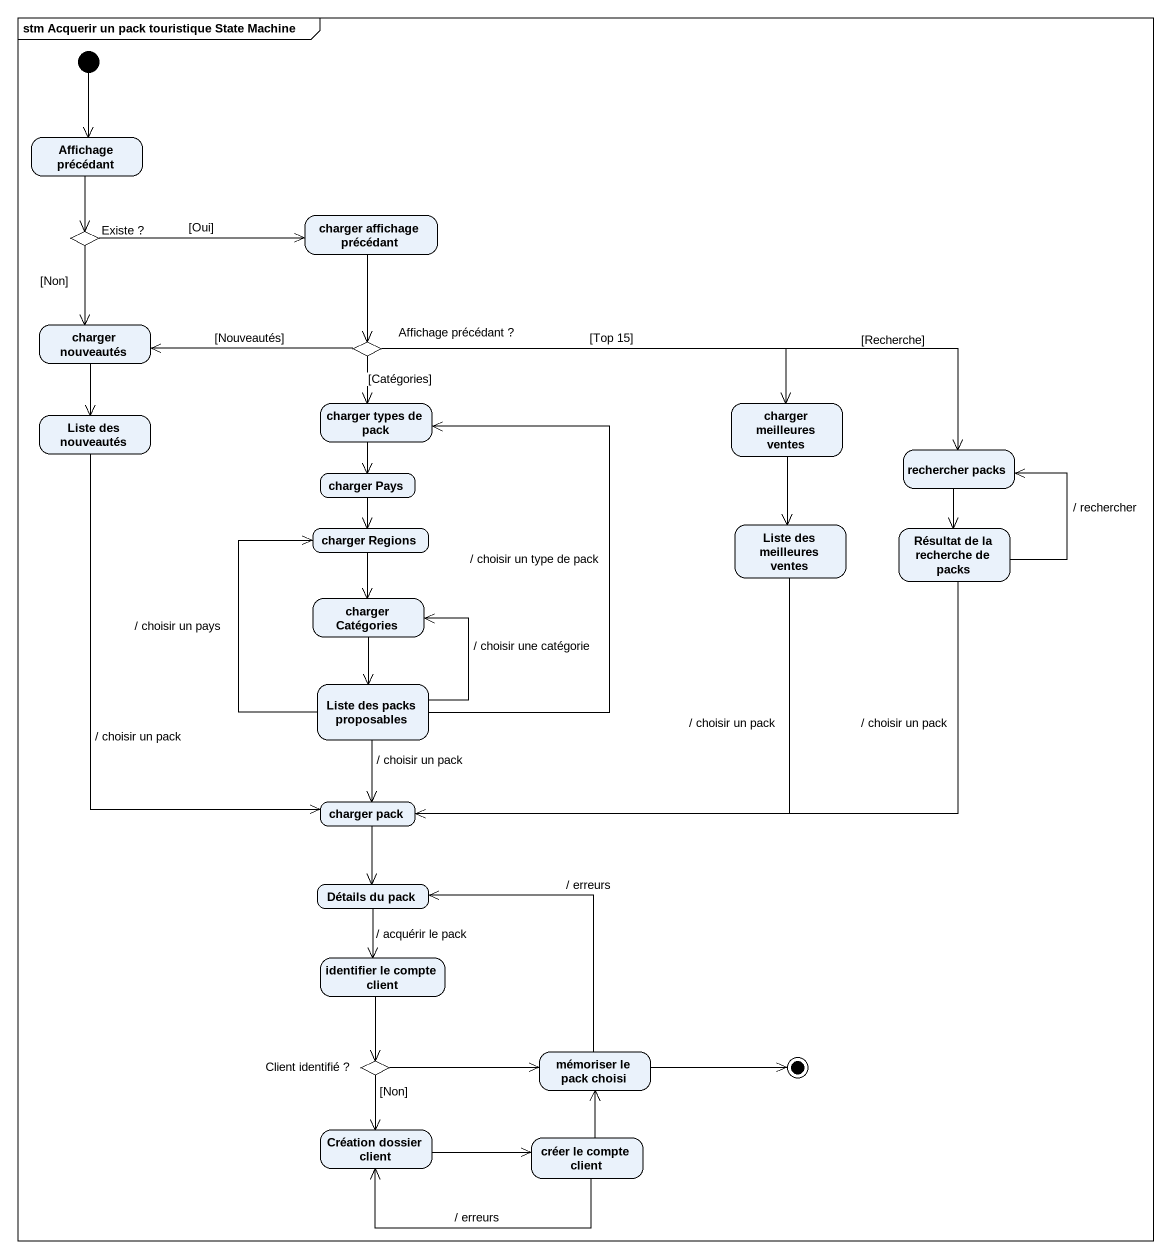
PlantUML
@startuml
mainframe stm Acquerir un pack touristique State Machine
hide empty description
state "Affichage précédant" as Affichage_précédant
state "Existe ?" as Existe <<choice>>
state "charger affichage précédant" as charger_affichage_précédant
state "charger nouveautés" as charger_nouveautés
state "Affichage précédant ?" as Affichage_précédant_2 <<choice>>
state "Liste des nouveautés" as Liste_des_nouveautés
state "charger types de pack" as charger_types_de_pack
state "charger meilleures ventes" as charger_meilleures_ventes
state "charger Pays" as charger_Pays
state "rechercher packs" as rechercher_packs
state "charger Regions" as charger_Regions
state "Liste des meilleures ventes" as Liste_des_meilleures_ventes
state "Résultat de la recherche de packs" as Résultat_de_la_recherche_de
state "charger Catégories" as charger_Catégories
state "Liste des packs proposables" as Liste_des_packs_proposables
state "charger pack" as charger_pack
state "Détails du pack" as Détails_du_pack
state "identifier le compte client" as identifier_le_compte_client
state "Client identifié ?" as Client_identifié <<choice>>
state "mémoriser le pack choisi" as mémoriser_le_pack_choisi
state "Création dossier client" as Création_dossier_client
state "créer le compte client" as créer_le_compte_client
[*] --> Affichage_précédant
Affichage_précédant --> Existe
Existe -right-> charger_affichage_précédant : [Oui]
Existe --> charger_nouveautés : [Non]
charger_affichage_précédant --> Affichage_précédant_2
charger_nouveautés --> Liste_des_nouveautés
Affichage_précédant_2 -left-> charger_nouveautés : [Nouveautés]
Affichage_précédant_2 --> charger_types_de_pack : [Catégories]
Affichage_précédant_2 -right-> charger_meilleures_ventes : [Top 15]
Affichage_précédant_2 -right-> rechercher_packs : [Recherche]
Liste_des_nouveautés --> charger_pack : / choisir un pack
charger_types_de_pack --> charger_Pays
charger_meilleures_ventes --> Liste_des_meilleures_ventes
charger_Pays --> charger_Regions
rechercher_packs --> Résultat_de_la_recherche_de
charger_Regions --> charger_Catégories
Liste_des_meilleures_ventes --> charger_pack : / choisir un pack
Résultat_de_la_recherche_de -up-> rechercher_packs : / rechercher
Résultat_de_la_recherche_de -left-> charger_pack : / choisir un pack
charger_Catégories --> Liste_des_packs_proposables
Liste_des_packs_proposables -up-> charger_types_de_pack : / choisir un type de pack
Liste_des_packs_proposables -up-> charger_Regions : / choisir un pays
Liste_des_packs_proposables -up-> charger_Catégories : / choisir une catégorie
Liste_des_packs_proposables --> charger_pack : / choisir un pack
charger_pack --> Détails_du_pack
Détails_du_pack --> identifier_le_compte_client : / acquérir le pack
identifier_le_compte_client --> Client_identifié
Client_identifié -right-> mémoriser_le_pack_choisi
Client_identifié --> Création_dossier_client : [Non]
mémoriser_le_pack_choisi -up-> Détails_du_pack : / erreurs
Création_dossier_client -right-> créer_le_compte_client
créer_le_compte_client -up-> mémoriser_le_pack_choisi
créer_le_compte_client -left-> Création_dossier_client : / erreurs
mémoriser_le_pack_choisi -right-> [*]
@enduml
